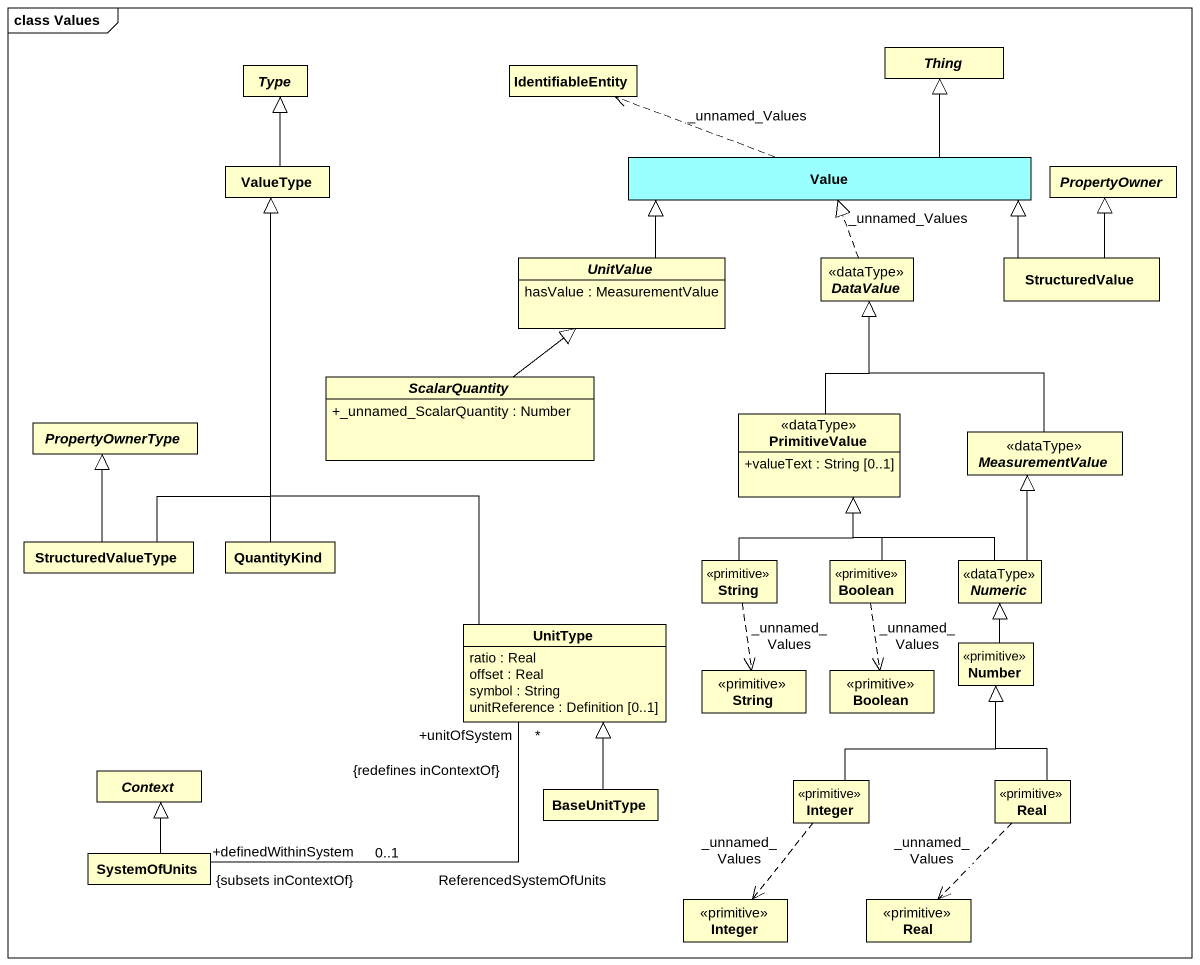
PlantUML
@startuml
mainframe class Values
hide circle
hide empty members
skinparam classAttributeIconSize 0
abstract class Thing
abstract class Type
class IdentifiableEntity
class ValueType
class Value #99FFFF
abstract class PropertyOwner
abstract class UnitValue {
  hasValue : MeasurementValue
}
abstract class DataValue <<dataType>>
class StructuredValue
abstract class ScalarQuantity {
  +_unnamed_ScalarQuantity : Number
}
abstract class PropertyOwnerType
class PrimitiveValue <<dataType>> {
  +valueText : String [0..1]
}
abstract class MeasurementValue <<dataType>>
class StructuredValueType
class QuantityKind
class String <<primitive>>
class Boolean <<primitive>>
abstract class Numeric <<dataType>>
class UnitType {
  ratio : Real
  offset : Real
  symbol : String
  unitReference : Definition [0..1]
}
class Number <<primitive>>
class "String" as String_2 <<primitive>>
class "Boolean" as Boolean_2 <<primitive>>
abstract class Context
class BaseUnitType
class Integer <<primitive>>
class Real <<primitive>>
class SystemOfUnits
class "Integer" as Integer_2 <<primitive>>
class "Real" as Real_2 <<primitive>>
ValueType -up-|> Type
Value -up-|> Thing
Value .left.> IdentifiableEntity : _unnamed_Values
UnitValue -right-|> Value
DataValue .up.|> Value : _unnamed_Values
StructuredValue -left-|> Value
StructuredValue -up-|> PropertyOwner
ScalarQuantity -up-|> UnitValue
PrimitiveValue -up-|> DataValue
MeasurementValue -up-|> DataValue
StructuredValueType -up-|> ValueType
StructuredValueType -up-|> PropertyOwnerType
QuantityKind -up-|> ValueType
String -up-|> PrimitiveValue
String ..> String_2 : _unnamed_Values
Boolean -up-|> PrimitiveValue
Boolean ..> Boolean_2 : _unnamed_Values
Numeric -up-|> PrimitiveValue
Numeric -up-|> MeasurementValue
UnitType -up-|> ValueType
UnitType "*\n+unitOfSystem\n{redefines inContextOf}" -left- "+definedWithinSystem\n0..1\n{subsets inContextOf}" SystemOfUnits : ReferencedSystemOfUnits
Number -up-|> Numeric
BaseUnitType -up-|> UnitType
Integer -up-|> Number
Integer ..> Integer_2 : _unnamed_Values
Real -up-|> Number
Real ..> Real_2 : _unnamed_Values
SystemOfUnits -up-|> Context
@enduml
